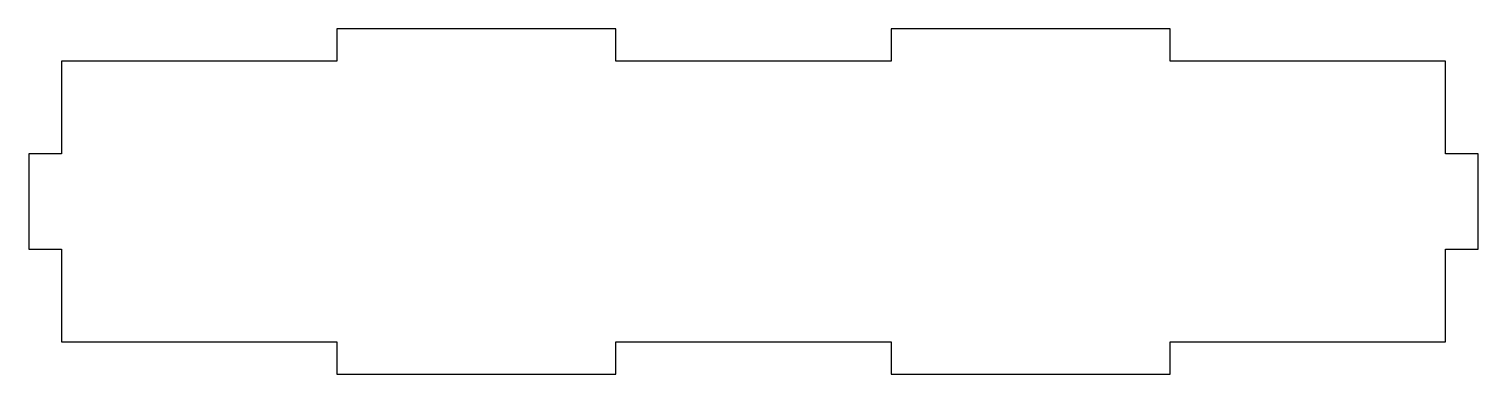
# Model space of a CAD drawing. Header units: millimetres. Extents: x -67 to 67, y -16 to 16.
import ezdxf

# ---------------------------------------------------------------- set-up
doc = ezdxf.new("R2010")
doc.units = ezdxf.units.MM

msp = doc.modelspace()

# ---------------------------------------------------------------- linework, layer by layer
at = {"color": 7, "linetype": 'Continuous', "lineweight": 25}
for p, q in [((-12.77, 16), (-38.61, 16)), ((-38.61, 16), (-38.61, 13)), ((-12.77, 13), (-12.77, 16)), ((38.61, 16), (12.77, 16)), ((12.77, 16), (12.77, 13)), ((38.61, 13), (38.61, 16)), ((-38.61, 13), (-64.15, 13)), ((-64.15, 13), (-64.15, 4.43)), ((12.77, 13), (-12.77, 13)), ((64.15, 13), (38.61, 13)), ((64.15, 4.43), (64.15, 13)), ((-64.15, 4.43), (-67.15, 4.43)), ((-67.15, 4.43), (-67.15, -4.43)), ((67.15, 4.43), (64.15, 4.43)), ((67.15, -4.43), (67.15, 4.43)), ((-67.15, -4.43), (-64.15, -4.43)), ((-64.15, -4.43), (-64.15, -13)), ((64.15, -13), (64.15, -4.43)), ((64.15, -4.43), (67.15, -4.43)), ((-64.15, -13), (-38.61, -13)), ((-38.61, -13), (-38.61, -16)), ((-12.77, -16), (-12.77, -13)), ((-12.77, -13), (12.77, -13)), ((12.77, -13), (12.77, -16)), ((38.61, -16), (38.61, -13)), ((38.61, -13), (64.15, -13)), ((-38.61, -16), (-12.77, -16)), ((12.77, -16), (38.61, -16))]:
    msp.add_line(p, q, dxfattribs=at)

doc.saveas('drawing.dxf')
